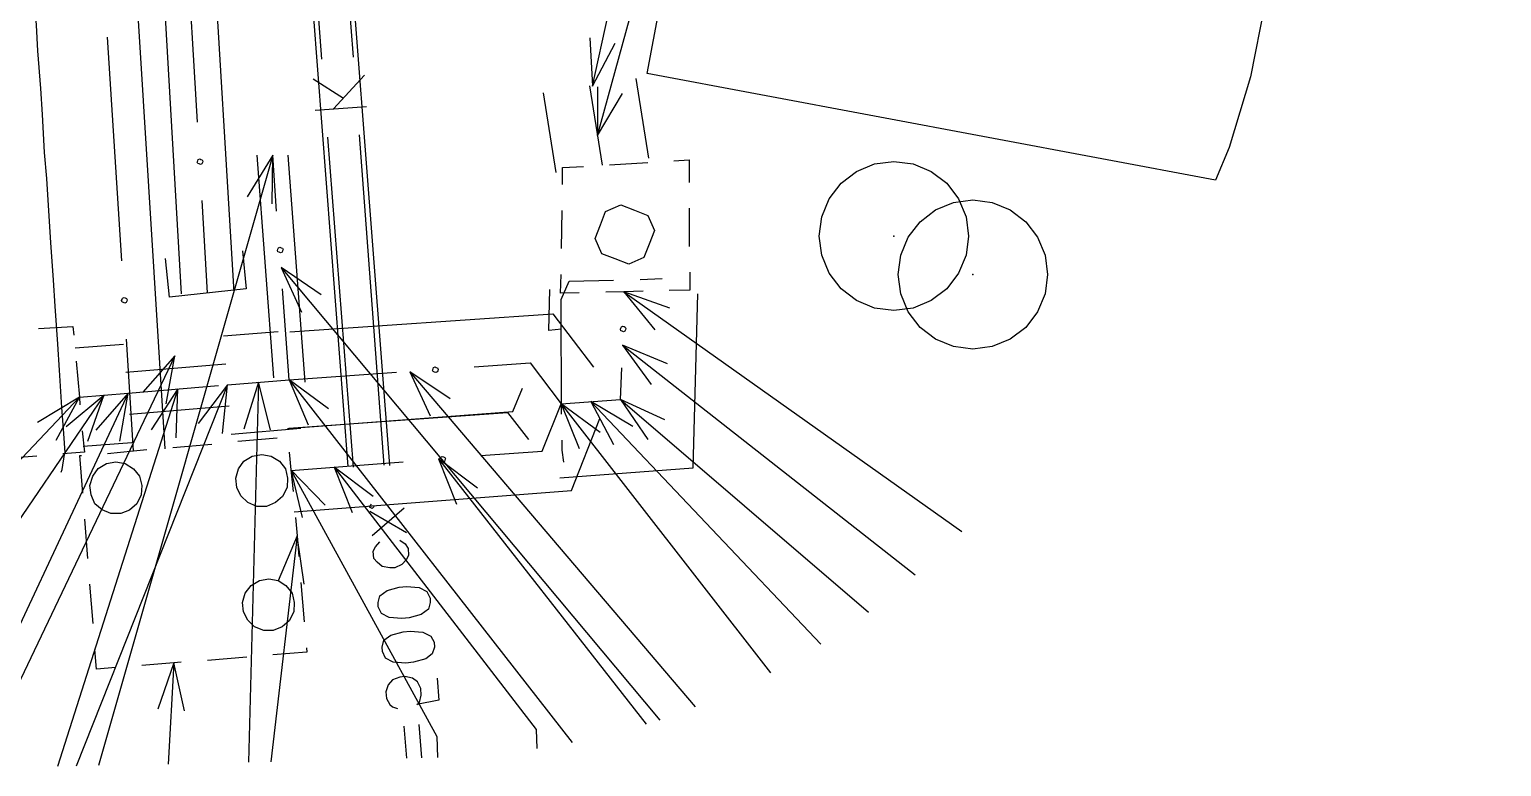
# Model space of a CAD drawing. Header units: metres. Extents: x 131 to 658, y 22 to 173.
# Drawn here: x 368.56 to 398.14, y 30 to 44.82 of the extents above; entities that cross this region are included whole.
import ezdxf

# ---------------------------------------------------------------- set-up
doc = ezdxf.new("R2010")
doc.units = ezdxf.units.M
for name, color, linetype in [('BUILDING', 7, 'Continuous'), ('CURB', 7, 'Continuous'), ('HEAT', 7, 'Continuous'), ('SEWER', 7, 'Continuous'), ('TREE', 7, 'Continuous')]:
    doc.layers.add(name, color=color, linetype=linetype)

msp = doc.modelspace()

# ---------------------------------------------------------------- linework, layer by layer
at = {"layer": 'BUILDING'}
msp.add_lwpolyline([(398.902, 47.457), (397.43, 47.455), (397.373, 47.461), (396.119, 47.349), (394.133, 47.272), (393.526, 47.277), (393.528, 46.803), (393.385, 45.324), (393.097, 43.866), (392.665, 42.443), (392.392, 41.784), (380.974, 43.928), (383.115, 55.332), (420.523, 48.308)], dxfattribs=at)
at = {"layer": 'CURB'}
for points in [[(369.2, 35.917), (369.223, 35.972), (369.223, 35.972), (369.267, 36.272), (369.278, 36.305), (369.256, 36.693), (369.211, 37.215), (369.167, 37.969), (369.134, 38.491), (369.078, 39.257), (369.045, 39.778), (368.99, 40.533), (368.956, 41.065), (368.912, 41.82), (368.867, 42.342), (368.823, 43.107), (368.79, 43.629), (368.734, 44.383), (368.701, 44.905), (368.646, 45.671), (368.612, 46.192), (368.568, 46.891), (368.568, 46.891), (368.568, 46.947)], [(379.254, 37.082), (379.254, 37.981), (379.243, 38.502), (379.243, 39.39), (379.409, 39.756), (380.297, 39.778)], [(380.83, 39.789), (381.274, 39.811)], [(379.298, 36.116), (379.265, 36.36), (379.265, 36.36), (379.265, 36.56)]]:
    msp.add_lwpolyline(points, dxfattribs=at)
at = {"layer": 'GROUND'}
for points in [[(387.432, 40.664), (387.381, 40.276), (387.231, 39.914), (386.993, 39.603), (386.682, 39.365), (386.32, 39.215), (385.932, 39.164), (385.544, 39.215), (385.182, 39.365), (384.872, 39.603), (384.633, 39.914), (384.483, 40.276), (384.432, 40.664), (384.483, 41.052), (384.633, 41.414), (384.872, 41.725), (385.182, 41.963), (385.544, 42.113), (385.932, 42.164), (386.32, 42.113), (386.682, 41.963), (386.993, 41.725), (387.231, 41.414), (387.381, 41.052)], [(389.019, 39.889), (388.968, 39.501), (388.818, 39.139), (388.58, 38.828), (388.269, 38.59), (387.907, 38.44), (387.519, 38.389), (387.131, 38.44), (386.769, 38.59), (386.459, 38.828), (386.22, 39.139), (386.07, 39.501), (386.019, 39.889), (386.07, 40.277), (386.22, 40.639), (386.459, 40.95), (386.769, 41.188), (387.131, 41.338), (387.519, 41.389), (387.907, 41.338), (388.269, 41.188), (388.58, 40.95), (388.818, 40.639), (388.968, 40.277)]]:
    msp.add_lwpolyline(points, close=True, dxfattribs=at)
at = {"layer": 'HEAT'}
for points in [[(371.287, 36.383), (370.632, 46.936), (370.632, 46.936), (369.733, 60.64)], [(371.619, 39.501), (371.187, 46.925), (371.187, 46.925), (370.377, 60.64)], [(372.674, 39.534), (372.23, 46.991), (372.23, 46.991), (371.42, 60.707)], [(379.82, 44.65), (379.875, 43.673), (379.875, 43.673), (381.762, 52.284), (381.762, 52.284), (390.184, 52.573)], [(379.975, 43.662), (379.975, 42.686), (379.975, 42.686), (381.429, 47.979), (381.429, 47.979), (394.745, 48.489)], [(371.941, 42.952), (371.719, 46.669)], [(370.421, 40.167), (370.133, 44.661)], [(379.875, 43.673), (380.33, 44.539)], [(381.007, 42.231), (380.752, 43.829)], [(379.143, 41.942), (378.888, 43.54)], [(380.075, 42.086), (379.82, 43.684)], [(379.975, 42.686), (380.475, 43.529)], [(373.439, 41.31), (373.45, 42.286), (369.948, 30.019)], [(372.009, 42.205), (372.035, 42.195), (372.048, 42.166), (372.038, 42.14), (372.038, 42.14), (372.028, 42.115), (371.999, 42.102), (371.973, 42.112), (371.973, 42.112), (371.947, 42.122), (371.935, 42.151), (371.945, 42.177), (371.945, 42.177), (371.955, 42.202), (371.984, 42.215), (372.009, 42.205)], [(373.45, 42.286), (372.94, 41.454)], [(373.473, 37.814), (373.14, 42.286)], [(373.528, 41.165), (373.45, 42.286)], [(374.105, 37.725), (373.761, 42.286)], [(379.276, 41.698), (379.276, 42.042), (379.276, 42.042), (379.698, 42.064)], [(380.219, 42.097), (380.985, 42.142)], [(381.507, 42.175), (381.817, 42.197), (381.817, 42.197), (381.817, 41.742)], [(372.141, 39.523), (372.03, 41.376)], [(379.254, 40.411), (379.265, 41.176)], [(380.717, 41.184), (380.988, 41.078), (381.122, 40.772), (381.015, 40.501), (381.015, 40.501), (380.909, 40.23), (380.603, 40.097), (380.332, 40.203), (380.332, 40.203), (380.061, 40.309), (379.928, 40.615), (380.034, 40.886), (380.034, 40.886), (380.14, 41.157), (380.446, 41.291), (380.717, 41.184)], [(381.817, 41.221), (381.817, 40.455)], [(372.84, 40.366), (372.918, 39.601), (372.918, 39.601), (371.375, 39.434), (371.375, 39.434), (371.298, 40.211)], [(373.618, 40.429), (373.644, 40.419), (373.657, 40.39), (373.647, 40.365), (373.647, 40.365), (373.637, 40.339), (373.608, 40.326), (373.582, 40.336), (373.582, 40.336), (373.556, 40.347), (373.544, 40.376), (373.554, 40.401), (373.554, 40.401), (373.564, 40.427), (373.593, 40.44), (373.618, 40.429)], [(374.427, 39.479), (373.617, 40.033), (381.226, 30.934)], [(373.617, 40.033), (374.027, 39.135)], [(381.829, 39.934), (381.829, 39.578), (381.829, 39.578), (381.418, 39.567)], [(379.232, 39.512), (379.243, 39.889)], [(370.489, 39.42), (370.515, 39.41), (370.528, 39.381), (370.517, 39.355), (370.517, 39.355), (370.507, 39.329), (370.478, 39.317), (370.453, 39.327), (370.453, 39.327), (370.427, 39.337), (370.414, 39.366), (370.425, 39.391), (370.425, 39.391), (370.435, 39.417), (370.464, 39.43), (370.489, 39.42)], [(373.783, 37.77), (373.65, 39.601)], [(379.254, 38.791), (378.999, 38.768), (378.999, 38.768), (379.021, 39.59)], [(379.221, 35.806), (381.895, 36.005), (381.895, 36.005), (381.995, 39.501)], [(379.609, 39.523), (379.232, 39.512)], [(380.896, 39.556), (380.508, 39.545), (380.508, 39.545), (380.142, 39.534)], [(381.429, 39.212), (380.508, 39.545), (387.296, 34.728)], [(380.508, 39.545), (381.129, 38.779)], [(373.794, 38.735), (379.077, 39.101), (379.077, 39.101), (379.898, 38.025)], [(368.745, 38.802), (369.433, 38.846), (369.433, 38.846), (369.456, 38.669)], [(380.51, 38.843), (380.535, 38.833), (380.548, 38.804), (380.538, 38.778), (380.538, 38.778), (380.528, 38.752), (380.499, 38.74), (380.473, 38.75), (380.473, 38.75), (380.447, 38.76), (380.435, 38.789), (380.445, 38.814), (380.445, 38.814), (380.455, 38.84), (380.484, 38.853), (380.51, 38.843)], [(369.478, 38.413), (370.454, 38.491)], [(370.654, 36.349), (370.51, 38.591)], [(372.463, 38.657), (373.561, 38.746)], [(381.385, 38.092), (380.475, 38.469), (386.362, 33.854)], [(380.475, 38.469), (381.052, 37.681)], [(371.309, 37.293), (371.486, 38.258), (367.55, 30.024)], [(371.486, 38.258), (370.843, 37.526)], [(369.5, 38.147), (369.567, 37.426), (369.567, 37.426), (369.578, 37.27)], [(370.499, 37.925), (372.507, 38.092)], [(373.783, 37.77), (375.936, 37.925)], [(377.013, 37.392), (376.202, 37.936), (381.939, 31.203)], [(376.202, 37.936), (376.613, 37.048)], [(376.737, 38.021), (376.762, 38.011), (376.775, 37.982), (376.765, 37.957), (376.765, 37.957), (376.755, 37.931), (376.726, 37.918), (376.7, 37.928), (376.7, 37.928), (376.675, 37.939), (376.662, 37.968), (376.672, 37.993), (376.672, 37.993), (376.682, 38.019), (376.711, 38.032), (376.737, 38.021)], [(377.501, 38.036), (378.622, 38.114), (378.622, 38.114), (379.243, 37.293)], [(379.243, 37.293), (380.441, 37.381), (380.441, 37.381), (380.464, 38.014)], [(371.509, 36.605), (371.542, 37.592), (369.129, 30)], [(372.441, 36.693), (372.541, 37.67), (369.504, 30.009)], [(370.543, 37.503), (372.363, 37.659)], [(371.542, 37.592), (371.009, 36.771)], [(372.541, 37.67), (371.952, 36.893)], [(372.541, 37.67), (373.783, 37.77)], [(373.162, 37.725), (372.873, 36.782)], [(373.406, 36.771), (373.162, 37.725), (372.963, 30.085)], [(373.75, 36.793), (378.278, 37.137), (378.278, 37.137), (378.466, 37.603)], [(374.571, 37.193), (373.783, 37.77), (379.469, 30.482)], [(373.783, 37.77), (374.161, 36.871)], [(369.101, 36.56), (369.567, 37.426), (363.104, 30.591)], [(369.733, 36.538), (370.055, 37.459), (365.127, 30.22)], [(370.377, 36.538), (370.543, 37.503), (367.049, 30.043)], [(369.567, 37.426), (368.723, 36.915)], [(370.055, 37.459), (369.3, 36.826)], [(369.567, 37.426), (370.543, 37.503)], [(370.543, 37.503), (369.899, 36.76)], [(377.634, 36.249), (378.866, 36.338), (378.866, 36.338), (379.243, 37.293)], [(380.031, 36.715), (379.243, 37.293), (383.452, 31.882)], [(379.243, 37.293), (379.609, 36.394)], [(380.686, 36.838), (379.842, 37.337), (384.466, 32.463)], [(379.842, 37.337), (380.297, 36.471)], [(381.329, 36.971), (380.441, 37.381), (385.418, 33.106)], [(380.441, 37.381), (380.985, 36.571)], [(370.576, 37.082), (372.574, 37.248)], [(373.772, 36.804), (378.167, 37.115), (378.167, 37.115), (378.588, 36.571)], [(373.883, 35.118), (379.454, 35.55), (379.454, 35.55), (380.02, 36.993)], [(369.622, 36.749), (369.666, 36.316)], [(372.618, 36.682), (374.016, 36.804)], [(369.644, 36.438), (370.621, 36.516)], [(371.442, 36.416), (372.23, 36.482)], [(372.751, 36.538), (373.539, 36.605)], [(368.712, 36.238), (367.836, 36.172)], [(369.666, 36.316), (369.234, 36.283)], [(369.633, 35.495), (369.578, 36.249), (369.578, 36.249), (369.611, 36.249)], [(370.488, 36.094), (370.654, 35.983), (370.654, 35.983), (370.776, 35.839), (370.776, 35.839), (370.821, 35.65), (370.821, 35.65), (370.809, 35.462), (370.809, 35.462), (370.721, 35.284), (370.721, 35.284), (370.576, 35.151), (370.576, 35.151), (370.399, 35.084), (370.399, 35.084), (370.199, 35.084), (370.199, 35.084), (370.022, 35.162), (370.022, 35.162), (369.877, 35.284), (369.877, 35.284), (369.8, 35.462), (369.8, 35.462), (369.777, 35.65), (369.777, 35.65), (369.833, 35.839), (369.833, 35.839), (369.944, 35.994), (369.944, 35.994), (370.11, 36.094), (370.11, 36.094), (370.299, 36.127), (370.299, 36.127), (370.488, 36.094)], [(370.133, 36.294), (370.654, 36.349), (370.654, 36.349), (370.92, 36.371)], [(373.417, 36.238), (373.584, 36.138), (373.584, 36.138), (373.706, 35.983), (373.706, 35.983), (373.75, 35.794), (373.75, 35.794), (373.739, 35.606), (373.739, 35.606), (373.65, 35.428), (373.65, 35.428), (373.506, 35.306), (373.506, 35.306), (373.328, 35.229), (373.328, 35.229), (373.129, 35.229), (373.129, 35.229), (372.951, 35.306), (372.951, 35.306), (372.807, 35.439), (372.807, 35.439), (372.729, 35.606), (372.729, 35.606), (372.707, 35.794), (372.707, 35.794), (372.762, 35.983), (372.762, 35.983), (372.873, 36.138), (372.873, 36.138), (373.04, 36.238), (373.04, 36.238), (373.229, 36.272), (373.229, 36.272), (373.417, 36.238)], [(373.783, 36.316), (373.817, 35.961), (373.817, 35.961), (373.861, 35.528)], [(373.817, 35.95), (376.069, 36.127)], [(377.567, 35.595), (376.779, 36.183), (380.955, 30.854)], [(376.779, 36.183), (377.146, 35.273)], [(376.881, 36.224), (376.907, 36.214), (376.919, 36.185), (376.909, 36.159), (376.909, 36.159), (376.899, 36.133), (376.87, 36.121), (376.844, 36.131), (376.844, 36.131), (376.819, 36.141), (376.806, 36.17), (376.816, 36.196), (376.816, 36.196), (376.826, 36.221), (376.855, 36.234), (376.881, 36.224)], [(374.505, 35.251), (373.817, 35.961), (376.746, 30.601), (376.759, 30.183)], [(373.817, 35.961), (374.039, 35.007)], [(375.47, 35.428), (374.682, 36.016), (378.744, 30.745), (378.756, 30.36)], [(374.682, 36.016), (375.048, 35.106)], [(369.733, 34.185), (369.678, 34.973)], [(373.905, 35.007), (373.939, 34.64), (373.939, 34.64), (373.972, 34.219)], [(374.083, 33.664), (373.939, 34.64), (373.413, 30.094)], [(373.939, 34.64), (373.561, 33.73)], [(373.561, 33.742), (373.717, 33.642), (373.717, 33.642), (373.839, 33.486), (373.839, 33.486), (373.883, 33.298), (373.883, 33.298), (373.872, 33.109), (373.872, 33.109), (373.783, 32.932), (373.783, 32.932), (373.639, 32.809), (373.639, 32.809), (373.462, 32.732), (373.462, 32.732), (373.273, 32.732), (373.273, 32.732), (373.084, 32.809), (373.084, 32.809), (372.951, 32.943), (372.951, 32.943), (372.862, 33.109), (372.862, 33.109), (372.84, 33.298), (372.84, 33.298), (372.896, 33.486), (372.896, 33.486), (373.018, 33.642), (373.018, 33.642), (373.184, 33.742), (373.184, 33.742), (373.373, 33.775), (373.373, 33.775), (373.561, 33.742)], [(369.844, 32.876), (369.777, 33.664)], [(374.016, 33.697), (374.083, 32.909)], [(369.911, 31.955), (369.877, 32.354)], [(374.127, 32.388), (374.138, 32.299), (374.138, 32.299), (373.45, 32.244)], [(370.299, 31.988), (369.911, 31.955)], [(371.608, 32.099), (371.464, 32.088), (371.464, 32.088), (370.821, 32.033)], [(371.464, 32.088), (371.142, 31.156)], [(371.675, 31.123), (371.464, 32.088), (371.347, 30.051)], [(372.929, 32.199), (372.141, 32.133)]]:
    msp.add_lwpolyline(points, dxfattribs=at)
at = {"layer": 'SEWER'}
for points in [[(375.803, 36.05), (374.66, 50.908), (374.66, 50.908), (373.828, 50.842), (373.828, 50.842), (374.96, 36.028)], [(375.071, 44.261), (374.56, 50.897)], [(374.438, 44.217), (373.939, 50.853)], [(374.871, 43.429), (374.261, 43.817)], [(374.671, 43.218), (375.293, 43.895)], [(375.337, 43.263), (374.305, 43.185)], [(375.071, 36.016), (374.56, 42.652)], [(375.692, 36.061), (375.193, 42.697)], [(375.492, 35.229), (375.448, 35.184), (375.448, 35.184), (375.392, 35.217), (375.392, 35.217), (375.437, 35.273)], [(376.136, 34.696), (375.403, 35.129)], [(376.091, 35.195), (375.448, 34.64)], [(376.003, 34.552), (376.114, 34.474), (376.114, 34.474), (376.169, 34.385), (376.169, 34.385), (376.18, 34.252), (376.18, 34.252), (376.136, 34.163), (376.136, 34.163), (376.047, 34.063), (376.047, 34.063), (375.903, 33.997), (375.903, 33.997), (375.803, 33.997), (375.803, 33.997), (375.648, 34.019), (375.648, 34.019), (375.548, 34.108), (375.548, 34.108), (375.481, 34.185), (375.481, 34.185), (375.47, 34.33), (375.47, 34.33), (375.514, 34.418), (375.514, 34.418), (375.603, 34.518)], [(376.613, 33.298), (376.58, 33.165), (376.58, 33.165), (376.435, 33.054), (376.435, 33.054), (376.191, 32.987), (376.191, 32.987), (376.047, 32.976), (376.047, 32.976), (375.792, 32.998), (375.792, 32.998), (375.637, 33.076), (375.637, 33.076), (375.57, 33.209), (375.57, 33.209), (375.57, 33.298), (375.57, 33.298), (375.603, 33.431), (375.603, 33.431), (375.747, 33.542), (375.747, 33.542), (375.992, 33.608), (375.992, 33.608), (376.136, 33.619), (376.136, 33.619), (376.391, 33.597), (376.391, 33.597), (376.546, 33.52), (376.546, 33.52), (376.613, 33.386), (376.613, 33.386), (376.613, 33.298)], [(376.702, 32.399), (376.657, 32.266), (376.657, 32.266), (376.524, 32.166), (376.524, 32.166), (376.28, 32.099), (376.28, 32.099), (376.125, 32.077), (376.125, 32.077), (375.87, 32.099), (375.87, 32.099), (375.714, 32.177), (375.714, 32.177), (375.659, 32.31), (375.659, 32.31), (375.648, 32.399), (375.648, 32.399), (375.681, 32.543), (375.681, 32.543), (375.825, 32.643), (375.825, 32.643), (376.069, 32.71), (376.069, 32.71), (376.214, 32.721), (376.214, 32.721), (376.469, 32.698), (376.469, 32.698), (376.624, 32.621), (376.624, 32.621), (376.691, 32.499), (376.691, 32.499), (376.702, 32.399)], [(376.757, 31.777), (376.791, 31.334), (376.791, 31.334), (376.347, 31.245), (376.347, 31.245), (376.402, 31.289), (376.402, 31.289), (376.435, 31.433), (376.435, 31.433), (376.424, 31.567), (376.424, 31.567), (376.358, 31.7), (376.358, 31.7), (376.258, 31.777), (376.258, 31.777), (376.103, 31.811), (376.103, 31.811), (376.003, 31.8), (376.003, 31.8), (375.858, 31.744), (375.858, 31.744), (375.77, 31.644), (375.77, 31.644), (375.725, 31.5), (375.725, 31.5), (375.736, 31.367), (375.736, 31.367), (375.803, 31.245), (375.803, 31.245), (375.858, 31.2), (375.858, 31.2), (375.958, 31.167)], [(376.145, 30.166), (376.091, 30.812)], [(376.446, 30.174), (376.391, 30.845)]]:
    msp.add_lwpolyline(points, dxfattribs=at)
at = {"layer": 'TREE'}
for p in [(385.932, 40.664), (387.519, 39.889)]:
    msp.add_point(p, dxfattribs=at)

doc.saveas('drawing.dxf')
